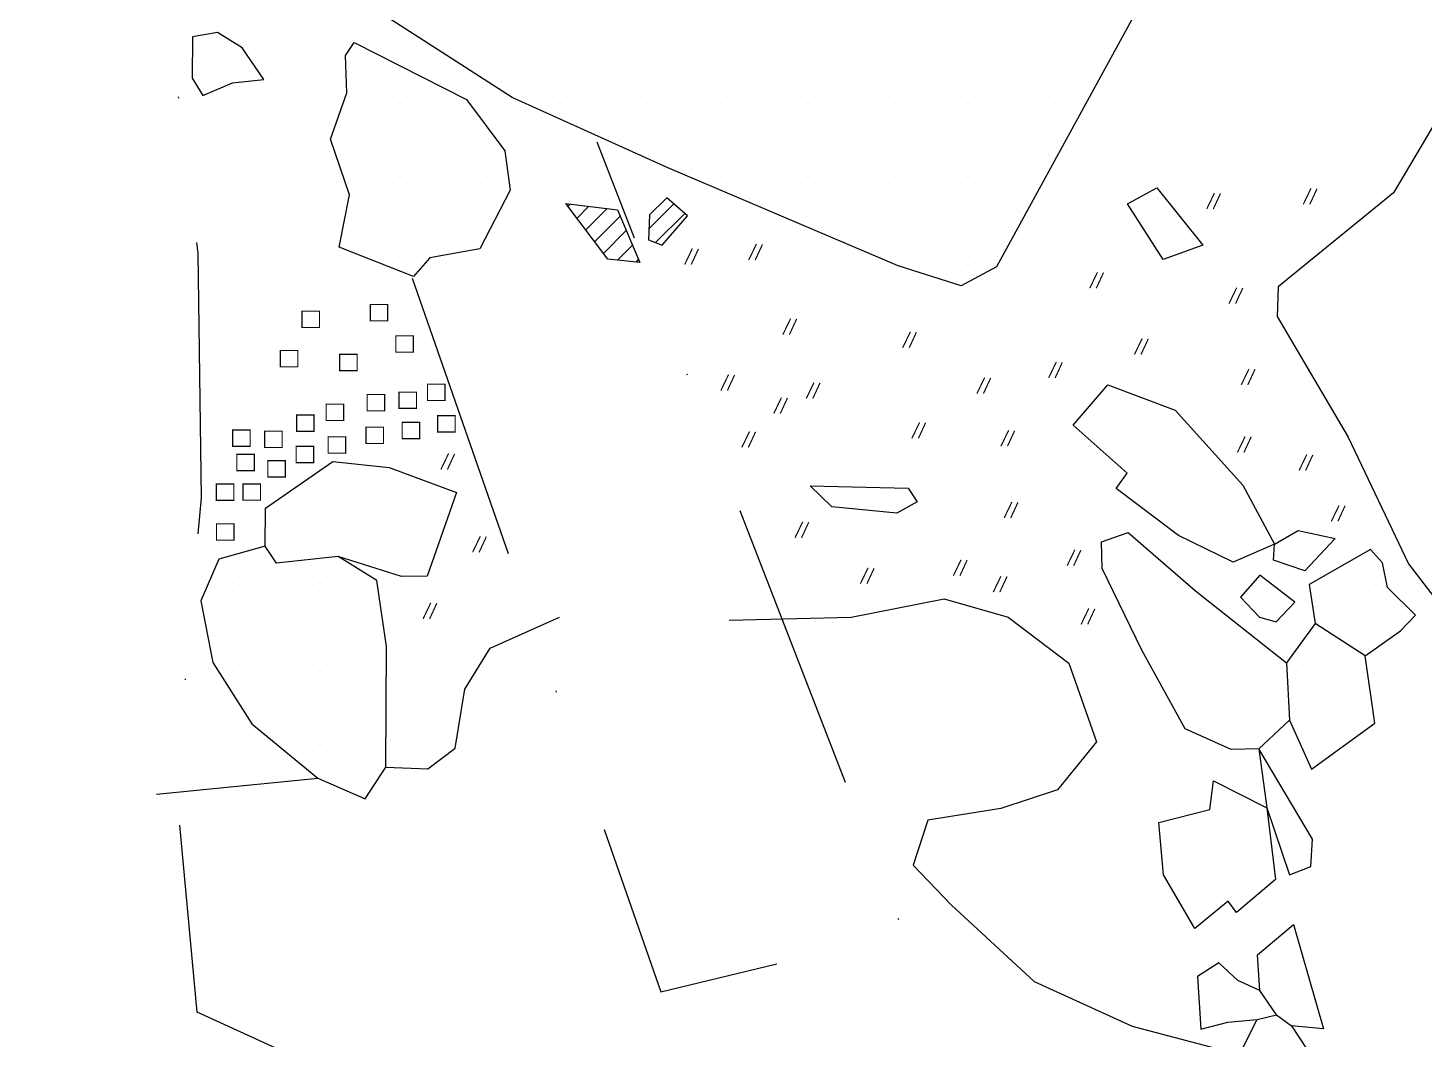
# Model space of a CAD drawing. Header units: metres. Extents: x 374 to 625, y -2083 to -1670.
# Drawn here: x 374.3 to 494.1, y -1977.2 to -1890.4 of the extents above; entities that cross this region are included whole.
import ezdxf

# ---------------------------------------------------------------- set-up
doc = ezdxf.new("R2010")
doc.units = ezdxf.units.M
doc.header["$LTSCALE"] = 25
doc.header["$MEASUREMENT"] = 0
doc.linetypes.add('STRICHPUNKTX2', pattern=[2, 1, -0.5, 0, -0.5])
doc.layers.get('0').update_dxf_attribs({"linetype": 'CONTINUOUS'})
for name, color, linetype in [('BEFUND', 1, 'CONTINUOUS'), ('FEUER', 1, 'CONTINUOUS'), ('GRABUNGSGRENZE', 3, 'STRICHPUNKTX2'), ('STEINE', 4, 'CONTINUOUS'), ('STEINESCHRAFF', 4, 'CONTINUOUS')]:
    doc.layers.add(name, color=color, linetype=linetype)

# ---------------------------------------------------------------- blocks, each defined once
blk = doc.blocks.new('RL')
at = {"layer": 'FEUER', "const_width": 0.1}
blk.add_lwpolyline([(0, -1.4), (0, 0), (1.5, 0), (1.5, -1.4), (0, -1.4)], dxfattribs=at)
blk = doc.blocks.new('HK')
at = {"layer": 'FEUER', "const_width": 0.1}
for points in [[(-0.66, -1.37), (0, 0)], [(0.52, -0.03), (-0.1, -1.37)]]:
    blk.add_lwpolyline(points, dxfattribs=at)
blk = doc.blocks.new('*X4')
at = {"color": 0}
for p, q in [((420.68, -1905.7), (420.88, -1905.5)), ((421.44, -1906.71), (422.46, -1905.69)), ((427.62, -1907.6), (429.74, -1905.48)), ((422.2, -1907.72), (424.03, -1905.89)), ((422.96, -1908.73), (425.15, -1906.54)), ((428.18, -1908.81), (430.68, -1906.31)), ((423.71, -1909.74), (425.67, -1907.78)), ((424.91, -1910.31), (426.2, -1909.02)), ((426.51, -1910.48), (426.72, -1910.27))]:
    blk.add_line(p, q, dxfattribs=at)
blk = doc.blocks.new('*X6')
at = {"color": 0}
for p, q in [((389.375, -1891.25), (389.375, -1891.25)), ((390.625, -1891.25), (390.625, -1891.25)), ((408.125, -1891.25), (408.125, -1891.25)), ((409.375, -1891.25), (409.375, -1891.25)), ((410.625, -1891.25), (410.625, -1891.25)), ((411.875, -1891.25), (411.875, -1891.25)), ((413.125, -1891.25), (413.125, -1891.25)), ((414.375, -1891.25), (414.375, -1891.25)), ((415.625, -1891.25), (415.625, -1891.25)), ((416.875, -1891.25), (416.875, -1891.25)), ((418.125, -1891.25), (418.125, -1891.25)), ((419.375, -1891.25), (419.375, -1891.25)), ((420.625, -1891.25), (420.625, -1891.25)), ((421.875, -1891.25), (421.875, -1891.25)), ((423.125, -1891.25), (423.125, -1891.25)), ((424.375, -1891.25), (424.375, -1891.25)), ((425.625, -1891.25), (425.625, -1891.25)), ((426.875, -1891.25), (426.875, -1891.25)), ((428.125, -1891.25), (428.125, -1891.25)), ((429.375, -1891.25), (429.375, -1891.25)), ((430.625, -1891.25), (430.625, -1891.25)), ((431.875, -1891.25), (431.875, -1891.25)), ((433.125, -1891.25), (433.125, -1891.25)), ((434.375, -1891.25), (434.375, -1891.25)), ((435.625, -1891.25), (435.625, -1891.25)), ((436.875, -1891.25), (436.875, -1891.25)), ((438.125, -1891.25), (438.125, -1891.25)), ((439.375, -1891.25), (439.375, -1891.25)), ((440.625, -1891.25), (440.625, -1891.25)), ((441.875, -1891.25), (441.875, -1891.25)), ((443.125, -1891.25), (443.125, -1891.25)), ((444.375, -1891.25), (444.375, -1891.25)), ((445.625, -1891.25), (445.625, -1891.25)), ((446.875, -1891.25), (446.875, -1891.25)), ((448.125, -1891.25), (448.125, -1891.25)), ((449.375, -1891.25), (449.375, -1891.25)), ((450.625, -1891.25), (450.625, -1891.25)), ((451.875, -1891.25), (451.875, -1891.25)), ((453.125, -1891.25), (453.125, -1891.25)), ((454.375, -1891.25), (454.375, -1891.25)), ((455.625, -1891.25), (455.625, -1891.25)), ((456.875, -1891.25), (456.875, -1891.25)), ((458.125, -1891.25), (458.125, -1891.25)), ((459.375, -1891.25), (459.375, -1891.25)), ((460.625, -1891.25), (460.625, -1891.25)), ((461.875, -1891.25), (461.875, -1891.25)), ((463.125, -1891.25), (463.125, -1891.25)), ((464.375, -1891.25), (464.375, -1891.25)), ((465.625, -1891.25), (465.625, -1891.25)), ((466.875, -1891.25), (466.875, -1891.25)), ((468.125, -1891.25), (468.125, -1891.25)), ((388.75, -1892.5), (388.75, -1892.5)), ((390, -1892.5), (390, -1892.5)), ((391.25, -1892.5), (391.25, -1892.5)), ((392.5, -1892.5), (392.5, -1892.5)), ((402.5, -1892.5), (402.5, -1892.5)), ((403.75, -1892.5), (403.75, -1892.5)), ((410, -1892.5), (410, -1892.5)), ((411.25, -1892.5), (411.25, -1892.5)), ((412.5, -1892.5), (412.5, -1892.5)), ((413.75, -1892.5), (413.75, -1892.5)), ((415, -1892.5), (415, -1892.5)), ((416.25, -1892.5), (416.25, -1892.5)), ((417.5, -1892.5), (417.5, -1892.5)), ((418.75, -1892.5), (418.75, -1892.5)), ((420, -1892.5), (420, -1892.5)), ((421.25, -1892.5), (421.25, -1892.5)), ((422.5, -1892.5), (422.5, -1892.5)), ((423.75, -1892.5), (423.75, -1892.5)), ((425, -1892.5), (425, -1892.5)), ((426.25, -1892.5), (426.25, -1892.5)), ((427.5, -1892.5), (427.5, -1892.5)), ((428.75, -1892.5), (428.75, -1892.5)), ((430, -1892.5), (430, -1892.5)), ((431.25, -1892.5), (431.25, -1892.5)), ((432.5, -1892.5), (432.5, -1892.5)), ((433.75, -1892.5), (433.75, -1892.5)), ((435, -1892.5), (435, -1892.5)), ((436.25, -1892.5), (436.25, -1892.5)), ((437.5, -1892.5), (437.5, -1892.5)), ((438.75, -1892.5), (438.75, -1892.5)), ((440, -1892.5), (440, -1892.5)), ((441.25, -1892.5), (441.25, -1892.5)), ((442.5, -1892.5), (442.5, -1892.5)), ((443.75, -1892.5), (443.75, -1892.5)), ((445, -1892.5), (445, -1892.5)), ((446.25, -1892.5), (446.25, -1892.5)), ((447.5, -1892.5), (447.5, -1892.5)), ((448.75, -1892.5), (448.75, -1892.5)), ((450, -1892.5), (450, -1892.5)), ((451.25, -1892.5), (451.25, -1892.5)), ((452.5, -1892.5), (452.5, -1892.5)), ((453.75, -1892.5), (453.75, -1892.5)), ((455, -1892.5), (455, -1892.5)), ((456.25, -1892.5), (456.25, -1892.5)), ((457.5, -1892.5), (457.5, -1892.5)), ((458.75, -1892.5), (458.75, -1892.5)), ((460, -1892.5), (460, -1892.5)), ((461.25, -1892.5), (461.25, -1892.5)), ((462.5, -1892.5), (462.5, -1892.5)), ((463.75, -1892.5), (463.75, -1892.5)), ((465, -1892.5), (465, -1892.5)), ((466.25, -1892.5), (466.25, -1892.5)), ((389.375, -1893.75), (389.375, -1893.75)), ((390.625, -1893.75), (390.625, -1893.75)), ((391.875, -1893.75), (391.875, -1893.75)), ((393.125, -1893.75), (393.125, -1893.75)), ((401.875, -1893.75), (401.875, -1893.75)), ((403.125, -1893.75), (403.125, -1893.75)), ((404.375, -1893.75), (404.375, -1893.75)), ((405.625, -1893.75), (405.625, -1893.75)), ((411.875, -1893.75), (411.875, -1893.75)), ((413.125, -1893.75), (413.125, -1893.75)), ((414.375, -1893.75), (414.375, -1893.75)), ((415.625, -1893.75), (415.625, -1893.75)), ((416.875, -1893.75), (416.875, -1893.75)), ((418.125, -1893.75), (418.125, -1893.75)), ((419.375, -1893.75), (419.375, -1893.75)), ((420.625, -1893.75), (420.625, -1893.75)), ((421.875, -1893.75), (421.875, -1893.75)), ((423.125, -1893.75), (423.125, -1893.75)), ((424.375, -1893.75), (424.375, -1893.75)), ((425.625, -1893.75), (425.625, -1893.75)), ((426.875, -1893.75), (426.875, -1893.75)), ((428.125, -1893.75), (428.125, -1893.75)), ((429.375, -1893.75), (429.375, -1893.75)), ((430.625, -1893.75), (430.625, -1893.75)), ((431.875, -1893.75), (431.875, -1893.75)), ((433.125, -1893.75), (433.125, -1893.75)), ((434.375, -1893.75), (434.375, -1893.75)), ((435.625, -1893.75), (435.625, -1893.75)), ((436.875, -1893.75), (436.875, -1893.75)), ((438.125, -1893.75), (438.125, -1893.75)), ((439.375, -1893.75), (439.375, -1893.75)), ((440.625, -1893.75), (440.625, -1893.75)), ((441.875, -1893.75), (441.875, -1893.75)), ((443.125, -1893.75), (443.125, -1893.75)), ((444.375, -1893.75), (444.375, -1893.75)), ((445.625, -1893.75), (445.625, -1893.75)), ((446.875, -1893.75), (446.875, -1893.75)), ((448.125, -1893.75), (448.125, -1893.75)), ((449.375, -1893.75), (449.375, -1893.75)), ((450.625, -1893.75), (450.625, -1893.75)), ((451.875, -1893.75), (451.875, -1893.75)), ((453.125, -1893.75), (453.125, -1893.75)), ((454.375, -1893.75), (454.375, -1893.75)), ((455.625, -1893.75), (455.625, -1893.75)), ((456.875, -1893.75), (456.875, -1893.75)), ((458.125, -1893.75), (458.125, -1893.75)), ((459.375, -1893.75), (459.375, -1893.75)), ((460.625, -1893.75), (460.625, -1893.75)), ((461.875, -1893.75), (461.875, -1893.75)), ((463.125, -1893.75), (463.125, -1893.75)), ((464.375, -1893.75), (464.375, -1893.75)), ((465.625, -1893.75), (465.625, -1893.75)), ((388.75, -1895), (388.75, -1895)), ((390, -1895), (390, -1895)), ((391.25, -1895), (391.25, -1895)), ((392.5, -1895), (392.5, -1895)), ((402.5, -1895), (402.5, -1895)), ((403.75, -1895), (403.75, -1895)), ((405, -1895), (405, -1895)), ((406.25, -1895), (406.25, -1895)), ((407.5, -1895), (407.5, -1895)), ((408.75, -1895), (408.75, -1895)), ((415, -1895), (415, -1895)), ((416.25, -1895), (416.25, -1895)), ((417.5, -1895), (417.5, -1895)), ((418.75, -1895), (418.75, -1895)), ((420, -1895), (420, -1895)), ((421.25, -1895), (421.25, -1895)), ((422.5, -1895), (422.5, -1895)), ((423.75, -1895), (423.75, -1895)), ((425, -1895), (425, -1895)), ((426.25, -1895), (426.25, -1895)), ((427.5, -1895), (427.5, -1895)), ((428.75, -1895), (428.75, -1895)), ((430, -1895), (430, -1895)), ((431.25, -1895), (431.25, -1895)), ((432.5, -1895), (432.5, -1895)), ((433.75, -1895), (433.75, -1895)), ((435, -1895), (435, -1895)), ((436.25, -1895), (436.25, -1895)), ((437.5, -1895), (437.5, -1895)), ((438.75, -1895), (438.75, -1895)), ((440, -1895), (440, -1895)), ((441.25, -1895), (441.25, -1895)), ((442.5, -1895), (442.5, -1895)), ((443.75, -1895), (443.75, -1895)), ((445, -1895), (445, -1895)), ((446.25, -1895), (446.25, -1895)), ((447.5, -1895), (447.5, -1895)), ((448.75, -1895), (448.75, -1895)), ((450, -1895), (450, -1895)), ((451.25, -1895), (451.25, -1895)), ((452.5, -1895), (452.5, -1895)), ((453.75, -1895), (453.75, -1895)), ((455, -1895), (455, -1895)), ((456.25, -1895), (456.25, -1895)), ((457.5, -1895), (457.5, -1895)), ((458.75, -1895), (458.75, -1895)), ((460, -1895), (460, -1895)), ((461.25, -1895), (461.25, -1895)), ((462.5, -1895), (462.5, -1895)), ((463.75, -1895), (463.75, -1895)), ((465, -1895), (465, -1895)), ((401.875, -1896.25), (401.875, -1896.25)), ((403.125, -1896.25), (403.125, -1896.25)), ((404.375, -1896.25), (404.375, -1896.25)), ((405.625, -1896.25), (405.625, -1896.25)), ((406.875, -1896.25), (406.875, -1896.25)), ((408.125, -1896.25), (408.125, -1896.25)), ((409.375, -1896.25), (409.375, -1896.25)), ((410.625, -1896.25), (410.625, -1896.25)), ((416.875, -1896.25), (416.875, -1896.25)), ((418.125, -1896.25), (418.125, -1896.25)), ((419.375, -1896.25), (419.375, -1896.25)), ((420.625, -1896.25), (420.625, -1896.25)), ((421.875, -1896.25), (421.875, -1896.25)), ((423.125, -1896.25), (423.125, -1896.25)), ((424.375, -1896.25), (424.375, -1896.25)), ((425.625, -1896.25), (425.625, -1896.25)), ((426.875, -1896.25), (426.875, -1896.25)), ((428.125, -1896.25), (428.125, -1896.25)), ((429.375, -1896.25), (429.375, -1896.25)), ((430.625, -1896.25), (430.625, -1896.25)), ((431.875, -1896.25), (431.875, -1896.25)), ((433.125, -1896.25), (433.125, -1896.25)), ((434.375, -1896.25), (434.375, -1896.25)), ((435.625, -1896.25), (435.625, -1896.25)), ((436.875, -1896.25), (436.875, -1896.25)), ((438.125, -1896.25), (438.125, -1896.25)), ((439.375, -1896.25), (439.375, -1896.25)), ((440.625, -1896.25), (440.625, -1896.25)), ((441.875, -1896.25), (441.875, -1896.25)), ((443.125, -1896.25), (443.125, -1896.25)), ((444.375, -1896.25), (444.375, -1896.25)), ((445.625, -1896.25), (445.625, -1896.25)), ((446.875, -1896.25), (446.875, -1896.25)), ((448.125, -1896.25), (448.125, -1896.25)), ((449.375, -1896.25), (449.375, -1896.25)), ((450.625, -1896.25), (450.625, -1896.25)), ((451.875, -1896.25), (451.875, -1896.25)), ((453.125, -1896.25), (453.125, -1896.25)), ((454.375, -1896.25), (454.375, -1896.25)), ((455.625, -1896.25), (455.625, -1896.25)), ((456.875, -1896.25), (456.875, -1896.25)), ((458.125, -1896.25), (458.125, -1896.25)), ((459.375, -1896.25), (459.375, -1896.25)), ((460.625, -1896.25), (460.625, -1896.25)), ((461.875, -1896.25), (461.875, -1896.25)), ((463.125, -1896.25), (463.125, -1896.25)), ((464.375, -1896.25), (464.375, -1896.25)), ((401.25, -1897.5), (401.25, -1897.5)), ((402.5, -1897.5), (402.5, -1897.5)), ((403.75, -1897.5), (403.75, -1897.5)), ((405, -1897.5), (405, -1897.5)), ((406.25, -1897.5), (406.25, -1897.5)), ((407.5, -1897.5), (407.5, -1897.5)), ((408.75, -1897.5), (408.75, -1897.5)), ((410, -1897.5), (410, -1897.5)), ((411.25, -1897.5), (411.25, -1897.5)), ((412.5, -1897.5), (412.5, -1897.5)), ((418.75, -1897.5), (418.75, -1897.5)), ((420, -1897.5), (420, -1897.5)), ((421.25, -1897.5), (421.25, -1897.5)), ((422.5, -1897.5), (422.5, -1897.5)), ((423.75, -1897.5), (423.75, -1897.5)), ((425, -1897.5), (425, -1897.5)), ((426.25, -1897.5), (426.25, -1897.5)), ((427.5, -1897.5), (427.5, -1897.5)), ((428.75, -1897.5), (428.75, -1897.5)), ((430, -1897.5), (430, -1897.5)), ((431.25, -1897.5), (431.25, -1897.5)), ((432.5, -1897.5), (432.5, -1897.5)), ((433.75, -1897.5), (433.75, -1897.5)), ((435, -1897.5), (435, -1897.5)), ((436.25, -1897.5), (436.25, -1897.5)), ((437.5, -1897.5), (437.5, -1897.5)), ((438.75, -1897.5), (438.75, -1897.5)), ((440, -1897.5), (440, -1897.5)), ((441.25, -1897.5), (441.25, -1897.5)), ((442.5, -1897.5), (442.5, -1897.5)), ((443.75, -1897.5), (443.75, -1897.5)), ((445, -1897.5), (445, -1897.5)), ((446.25, -1897.5), (446.25, -1897.5)), ((447.5, -1897.5), (447.5, -1897.5)), ((448.75, -1897.5), (448.75, -1897.5)), ((450, -1897.5), (450, -1897.5)), ((451.25, -1897.5), (451.25, -1897.5)), ((452.5, -1897.5), (452.5, -1897.5)), ((453.75, -1897.5), (453.75, -1897.5)), ((455, -1897.5), (455, -1897.5)), ((456.25, -1897.5), (456.25, -1897.5)), ((457.5, -1897.5), (457.5, -1897.5)), ((458.75, -1897.5), (458.75, -1897.5)), ((460, -1897.5), (460, -1897.5)), ((461.25, -1897.5), (461.25, -1897.5)), ((462.5, -1897.5), (462.5, -1897.5)), ((463.75, -1897.5), (463.75, -1897.5)), ((401.875, -1898.75), (401.875, -1898.75)), ((403.125, -1898.75), (403.125, -1898.75)), ((404.375, -1898.75), (404.375, -1898.75)), ((405.625, -1898.75), (405.625, -1898.75)), ((406.875, -1898.75), (406.875, -1898.75)), ((408.125, -1898.75), (408.125, -1898.75)), ((409.375, -1898.75), (409.375, -1898.75)), ((410.625, -1898.75), (410.625, -1898.75)), ((411.875, -1898.75), (411.875, -1898.75)), ((413.125, -1898.75), (413.125, -1898.75)), ((421.875, -1898.75), (421.875, -1898.75)), ((423.125, -1898.75), (423.125, -1898.75)), ((424.375, -1898.75), (424.375, -1898.75)), ((425.625, -1898.75), (425.625, -1898.75)), ((426.875, -1898.75), (426.875, -1898.75)), ((428.125, -1898.75), (428.125, -1898.75)), ((429.375, -1898.75), (429.375, -1898.75)), ((430.625, -1898.75), (430.625, -1898.75)), ((431.875, -1898.75), (431.875, -1898.75)), ((433.125, -1898.75), (433.125, -1898.75)), ((434.375, -1898.75), (434.375, -1898.75)), ((435.625, -1898.75), (435.625, -1898.75)), ((436.875, -1898.75), (436.875, -1898.75)), ((438.125, -1898.75), (438.125, -1898.75)), ((439.375, -1898.75), (439.375, -1898.75)), ((440.625, -1898.75), (440.625, -1898.75)), ((441.875, -1898.75), (441.875, -1898.75)), ((443.125, -1898.75), (443.125, -1898.75)), ((444.375, -1898.75), (444.375, -1898.75)), ((445.625, -1898.75), (445.625, -1898.75)), ((446.875, -1898.75), (446.875, -1898.75)), ((448.125, -1898.75), (448.125, -1898.75)), ((449.375, -1898.75), (449.375, -1898.75)), ((450.625, -1898.75), (450.625, -1898.75)), ((451.875, -1898.75), (451.875, -1898.75)), ((453.125, -1898.75), (453.125, -1898.75)), ((454.375, -1898.75), (454.375, -1898.75)), ((455.625, -1898.75), (455.625, -1898.75)), ((456.875, -1898.75), (456.875, -1898.75)), ((458.125, -1898.75), (458.125, -1898.75)), ((459.375, -1898.75), (459.375, -1898.75)), ((460.625, -1898.75), (460.625, -1898.75)), ((461.875, -1898.75), (461.875, -1898.75)), ((463.125, -1898.75), (463.125, -1898.75)), ((401.25, -1900), (401.25, -1900)), ((402.5, -1900), (402.5, -1900)), ((403.75, -1900), (403.75, -1900)), ((405, -1900), (405, -1900)), ((406.25, -1900), (406.25, -1900)), ((407.5, -1900), (407.5, -1900)), ((408.75, -1900), (408.75, -1900)), ((410, -1900), (410, -1900)), ((411.25, -1900), (411.25, -1900)), ((412.5, -1900), (412.5, -1900)), ((413.75, -1900), (413.75, -1900)), ((425, -1900), (425, -1900)), ((426.25, -1900), (426.25, -1900)), ((427.5, -1900), (427.5, -1900)), ((428.75, -1900), (428.75, -1900)), ((430, -1900), (430, -1900)), ((431.25, -1900), (431.25, -1900)), ((432.5, -1900), (432.5, -1900)), ((433.75, -1900), (433.75, -1900)), ((435, -1900), (435, -1900)), ((436.25, -1900), (436.25, -1900)), ((437.5, -1900), (437.5, -1900)), ((438.75, -1900), (438.75, -1900)), ((440, -1900), (440, -1900)), ((441.25, -1900), (441.25, -1900)), ((442.5, -1900), (442.5, -1900)), ((443.75, -1900), (443.75, -1900)), ((445, -1900), (445, -1900)), ((446.25, -1900), (446.25, -1900)), ((447.5, -1900), (447.5, -1900)), ((448.75, -1900), (448.75, -1900)), ((450, -1900), (450, -1900)), ((451.25, -1900), (451.25, -1900)), ((452.5, -1900), (452.5, -1900)), ((453.75, -1900), (453.75, -1900)), ((455, -1900), (455, -1900)), ((456.25, -1900), (456.25, -1900)), ((457.5, -1900), (457.5, -1900)), ((458.75, -1900), (458.75, -1900)), ((460, -1900), (460, -1900)), ((461.25, -1900), (461.25, -1900)), ((462.5, -1900), (462.5, -1900)), ((401.875, -1901.25), (401.875, -1901.25)), ((403.125, -1901.25), (403.125, -1901.25)), ((404.375, -1901.25), (404.375, -1901.25)), ((405.625, -1901.25), (405.625, -1901.25)), ((406.875, -1901.25), (406.875, -1901.25)), ((408.125, -1901.25), (408.125, -1901.25)), ((409.375, -1901.25), (409.375, -1901.25)), ((410.625, -1901.25), (410.625, -1901.25)), ((411.875, -1901.25), (411.875, -1901.25)), ((413.125, -1901.25), (413.125, -1901.25)), ((414.375, -1901.25), (414.375, -1901.25)), ((426.875, -1901.25), (426.875, -1901.25)), ((428.125, -1901.25), (428.125, -1901.25)), ((429.375, -1901.25), (429.375, -1901.25)), ((430.625, -1901.25), (430.625, -1901.25)), ((431.875, -1901.25), (431.875, -1901.25)), ((433.125, -1901.25), (433.125, -1901.25)), ((434.375, -1901.25), (434.375, -1901.25)), ((435.625, -1901.25), (435.625, -1901.25)), ((436.875, -1901.25), (436.875, -1901.25)), ((438.125, -1901.25), (438.125, -1901.25)), ((439.375, -1901.25), (439.375, -1901.25)), ((440.625, -1901.25), (440.625, -1901.25)), ((441.875, -1901.25), (441.875, -1901.25)), ((443.125, -1901.25), (443.125, -1901.25)), ((444.375, -1901.25), (444.375, -1901.25)), ((445.625, -1901.25), (445.625, -1901.25)), ((446.875, -1901.25), (446.875, -1901.25)), ((448.125, -1901.25), (448.125, -1901.25)), ((449.375, -1901.25), (449.375, -1901.25)), ((450.625, -1901.25), (450.625, -1901.25)), ((451.875, -1901.25), (451.875, -1901.25)), ((453.125, -1901.25), (453.125, -1901.25)), ((454.375, -1901.25), (454.375, -1901.25)), ((455.625, -1901.25), (455.625, -1901.25)), ((456.875, -1901.25), (456.875, -1901.25)), ((458.125, -1901.25), (458.125, -1901.25)), ((459.375, -1901.25), (459.375, -1901.25)), ((460.625, -1901.25), (460.625, -1901.25)), ((461.875, -1901.25), (461.875, -1901.25)), ((401.25, -1902.5), (401.25, -1902.5)), ((402.5, -1902.5), (402.5, -1902.5)), ((403.75, -1902.5), (403.75, -1902.5)), ((405, -1902.5), (405, -1902.5)), ((406.25, -1902.5), (406.25, -1902.5)), ((407.5, -1902.5), (407.5, -1902.5)), ((408.75, -1902.5), (408.75, -1902.5)), ((410, -1902.5), (410, -1902.5)), ((411.25, -1902.5), (411.25, -1902.5)), ((412.5, -1902.5), (412.5, -1902.5)), ((413.75, -1902.5), (413.75, -1902.5)), ((415, -1902.5), (415, -1902.5)), ((430, -1902.5), (430, -1902.5)), ((431.25, -1902.5), (431.25, -1902.5)), ((432.5, -1902.5), (432.5, -1902.5)), ((433.75, -1902.5), (433.75, -1902.5)), ((435, -1902.5), (435, -1902.5)), ((436.25, -1902.5), (436.25, -1902.5)), ((437.5, -1902.5), (437.5, -1902.5)), ((438.75, -1902.5), (438.75, -1902.5)), ((440, -1902.5), (440, -1902.5)), ((441.25, -1902.5), (441.25, -1902.5)), ((442.5, -1902.5), (442.5, -1902.5)), ((443.75, -1902.5), (443.75, -1902.5)), ((445, -1902.5), (445, -1902.5)), ((446.25, -1902.5), (446.25, -1902.5)), ((447.5, -1902.5), (447.5, -1902.5)), ((448.75, -1902.5), (448.75, -1902.5)), ((450, -1902.5), (450, -1902.5)), ((451.25, -1902.5), (451.25, -1902.5)), ((452.5, -1902.5), (452.5, -1902.5)), ((453.75, -1902.5), (453.75, -1902.5)), ((455, -1902.5), (455, -1902.5)), ((456.25, -1902.5), (456.25, -1902.5)), ((457.5, -1902.5), (457.5, -1902.5)), ((458.75, -1902.5), (458.75, -1902.5)), ((460, -1902.5), (460, -1902.5)), ((461.25, -1902.5), (461.25, -1902.5)), ((401.875, -1903.75), (401.875, -1903.75)), ((403.125, -1903.75), (403.125, -1903.75)), ((404.375, -1903.75), (404.375, -1903.75)), ((405.625, -1903.75), (405.625, -1903.75)), ((406.875, -1903.75), (406.875, -1903.75)), ((408.125, -1903.75), (408.125, -1903.75)), ((409.375, -1903.75), (409.375, -1903.75)), ((410.625, -1903.75), (410.625, -1903.75)), ((411.875, -1903.75), (411.875, -1903.75)), ((413.125, -1903.75), (413.125, -1903.75)), ((414.375, -1903.75), (414.375, -1903.75)), ((415.625, -1903.75), (415.625, -1903.75)), ((433.125, -1903.75), (433.125, -1903.75)), ((434.375, -1903.75), (434.375, -1903.75)), ((435.625, -1903.75), (435.625, -1903.75)), ((436.875, -1903.75), (436.875, -1903.75)), ((438.125, -1903.75), (438.125, -1903.75)), ((439.375, -1903.75), (439.375, -1903.75)), ((440.625, -1903.75), (440.625, -1903.75)), ((441.875, -1903.75), (441.875, -1903.75)), ((443.125, -1903.75), (443.125, -1903.75)), ((444.375, -1903.75), (444.375, -1903.75)), ((445.625, -1903.75), (445.625, -1903.75)), ((446.875, -1903.75), (446.875, -1903.75)), ((448.125, -1903.75), (448.125, -1903.75)), ((449.375, -1903.75), (449.375, -1903.75)), ((450.625, -1903.75), (450.625, -1903.75)), ((451.875, -1903.75), (451.875, -1903.75)), ((453.125, -1903.75), (453.125, -1903.75)), ((454.375, -1903.75), (454.375, -1903.75)), ((455.625, -1903.75), (455.625, -1903.75)), ((456.875, -1903.75), (456.875, -1903.75)), ((458.125, -1903.75), (458.125, -1903.75)), ((459.375, -1903.75), (459.375, -1903.75)), ((460.625, -1903.75), (460.625, -1903.75)), ((402.5, -1905), (402.5, -1905)), ((403.75, -1905), (403.75, -1905)), ((405, -1905), (405, -1905)), ((406.25, -1905), (406.25, -1905)), ((407.5, -1905), (407.5, -1905)), ((408.75, -1905), (408.75, -1905)), ((410, -1905), (410, -1905)), ((411.25, -1905), (411.25, -1905)), ((412.5, -1905), (412.5, -1905)), ((413.75, -1905), (413.75, -1905)), ((415, -1905), (415, -1905)), ((436.25, -1905), (436.25, -1905)), ((437.5, -1905), (437.5, -1905)), ((438.75, -1905), (438.75, -1905)), ((440, -1905), (440, -1905)), ((441.25, -1905), (441.25, -1905)), ((442.5, -1905), (442.5, -1905)), ((443.75, -1905), (443.75, -1905)), ((445, -1905), (445, -1905)), ((446.25, -1905), (446.25, -1905)), ((447.5, -1905), (447.5, -1905)), ((448.75, -1905), (448.75, -1905)), ((450, -1905), (450, -1905)), ((451.25, -1905), (451.25, -1905)), ((452.5, -1905), (452.5, -1905)), ((453.75, -1905), (453.75, -1905)), ((455, -1905), (455, -1905)), ((456.25, -1905), (456.25, -1905)), ((457.5, -1905), (457.5, -1905)), ((458.75, -1905), (458.75, -1905)), ((460, -1905), (460, -1905)), ((401.875, -1906.25), (401.875, -1906.25)), ((403.125, -1906.25), (403.125, -1906.25)), ((404.375, -1906.25), (404.375, -1906.25)), ((405.625, -1906.25), (405.625, -1906.25)), ((406.875, -1906.25), (406.875, -1906.25)), ((408.125, -1906.25), (408.125, -1906.25)), ((409.375, -1906.25), (409.375, -1906.25)), ((410.625, -1906.25), (410.625, -1906.25)), ((411.875, -1906.25), (411.875, -1906.25)), ((413.125, -1906.25), (413.125, -1906.25)), ((414.375, -1906.25), (414.375, -1906.25)), ((421.875, -1906.25), (421.875, -1906.25)), ((423.125, -1906.25), (423.125, -1906.25)), ((424.375, -1906.25), (424.375, -1906.25)), ((439.375, -1906.25), (439.375, -1906.25)), ((440.625, -1906.25), (440.625, -1906.25)), ((441.875, -1906.25), (441.875, -1906.25)), ((443.125, -1906.25), (443.125, -1906.25)), ((444.375, -1906.25), (444.375, -1906.25)), ((445.625, -1906.25), (445.625, -1906.25)), ((446.875, -1906.25), (446.875, -1906.25)), ((448.125, -1906.25), (448.125, -1906.25)), ((449.375, -1906.25), (449.375, -1906.25)), ((450.625, -1906.25), (450.625, -1906.25)), ((451.875, -1906.25), (451.875, -1906.25)), ((453.125, -1906.25), (453.125, -1906.25)), ((454.375, -1906.25), (454.375, -1906.25)), ((455.625, -1906.25), (455.625, -1906.25)), ((456.875, -1906.25), (456.875, -1906.25)), ((458.125, -1906.25), (458.125, -1906.25)), ((459.375, -1906.25), (459.375, -1906.25)), ((402.5, -1907.5), (402.5, -1907.5)), ((403.75, -1907.5), (403.75, -1907.5)), ((405, -1907.5), (405, -1907.5)), ((406.25, -1907.5), (406.25, -1907.5)), ((407.5, -1907.5), (407.5, -1907.5)), ((408.75, -1907.5), (408.75, -1907.5)), ((410, -1907.5), (410, -1907.5)), ((411.25, -1907.5), (411.25, -1907.5)), ((412.5, -1907.5), (412.5, -1907.5)), ((413.75, -1907.5), (413.75, -1907.5)), ((422.5, -1907.5), (422.5, -1907.5)), ((423.75, -1907.5), (423.75, -1907.5)), ((425, -1907.5), (425, -1907.5)), ((441.25, -1907.5), (441.25, -1907.5)), ((442.5, -1907.5), (442.5, -1907.5)), ((443.75, -1907.5), (443.75, -1907.5)), ((445, -1907.5), (445, -1907.5)), ((446.25, -1907.5), (446.25, -1907.5)), ((447.5, -1907.5), (447.5, -1907.5)), ((448.75, -1907.5), (448.75, -1907.5)), ((450, -1907.5), (450, -1907.5)), ((451.25, -1907.5), (451.25, -1907.5)), ((452.5, -1907.5), (452.5, -1907.5)), ((453.75, -1907.5), (453.75, -1907.5)), ((455, -1907.5), (455, -1907.5)), ((456.25, -1907.5), (456.25, -1907.5)), ((457.5, -1907.5), (457.5, -1907.5)), ((458.75, -1907.5), (458.75, -1907.5)), ((401.875, -1908.75), (401.875, -1908.75)), ((403.125, -1908.75), (403.125, -1908.75)), ((404.375, -1908.75), (404.375, -1908.75)), ((405.625, -1908.75), (405.625, -1908.75)), ((406.875, -1908.75), (406.875, -1908.75)), ((408.125, -1908.75), (408.125, -1908.75)), ((409.375, -1908.75), (409.375, -1908.75)), ((410.625, -1908.75), (410.625, -1908.75)), ((411.875, -1908.75), (411.875, -1908.75)), ((413.125, -1908.75), (413.125, -1908.75)), ((423.125, -1908.75), (423.125, -1908.75)), ((424.375, -1908.75), (424.375, -1908.75)), ((425.625, -1908.75), (425.625, -1908.75)), ((444.375, -1908.75), (444.375, -1908.75)), ((445.625, -1908.75), (445.625, -1908.75)), ((446.875, -1908.75), (446.875, -1908.75)), ((448.125, -1908.75), (448.125, -1908.75)), ((449.375, -1908.75), (449.375, -1908.75)), ((450.625, -1908.75), (450.625, -1908.75)), ((451.875, -1908.75), (451.875, -1908.75)), ((453.125, -1908.75), (453.125, -1908.75)), ((454.375, -1908.75), (454.375, -1908.75)), ((455.625, -1908.75), (455.625, -1908.75)), ((456.875, -1908.75), (456.875, -1908.75)), ((458.125, -1908.75), (458.125, -1908.75)), ((403.75, -1910), (403.75, -1910)), ((405, -1910), (405, -1910)), ((406.25, -1910), (406.25, -1910)), ((407.5, -1910), (407.5, -1910)), ((408.75, -1910), (408.75, -1910)), ((425, -1910), (425, -1910)), ((426.25, -1910), (426.25, -1910)), ((447.5, -1910), (447.5, -1910)), ((448.75, -1910), (448.75, -1910)), ((450, -1910), (450, -1910)), ((451.25, -1910), (451.25, -1910)), ((452.5, -1910), (452.5, -1910)), ((453.75, -1910), (453.75, -1910)), ((455, -1910), (455, -1910)), ((456.25, -1910), (456.25, -1910)), ((457.5, -1910), (457.5, -1910)), ((406.875, -1911.25), (406.875, -1911.25)), ((450.625, -1911.25), (450.625, -1911.25)), ((451.875, -1911.25), (451.875, -1911.25)), ((453.125, -1911.25), (453.125, -1911.25)), ((454.375, -1911.25), (454.375, -1911.25)), ((455.625, -1911.25), (455.625, -1911.25))]:
    blk.add_line(p, q, dxfattribs=at)
blk = doc.blocks.new('*X7')
at = {"color": 0}
for p, q in [((470, -1905), (470, -1905)), ((471.25, -1905), (471.25, -1905)), ((469.375, -1906.25), (469.375, -1906.25)), ((470.625, -1906.25), (470.625, -1906.25)), ((471.875, -1906.25), (471.875, -1906.25)), ((470, -1907.5), (470, -1907.5)), ((471.25, -1907.5), (471.25, -1907.5)), ((472.5, -1907.5), (472.5, -1907.5)), ((473.75, -1907.5), (473.75, -1907.5)), ((471.875, -1908.75), (471.875, -1908.75)), ((473.125, -1908.75), (473.125, -1908.75)), ((474.375, -1908.75), (474.375, -1908.75)), ((390.625, -1936.25), (390.625, -1936.25)), ((391.875, -1936.25), (391.875, -1936.25)), ((393.125, -1936.25), (393.125, -1936.25)), ((394.375, -1936.25), (394.375, -1936.25)), ((396.875, -1936.25), (396.875, -1936.25)), ((398.125, -1936.25), (398.125, -1936.25)), ((399.375, -1936.25), (399.375, -1936.25)), ((400.625, -1936.25), (400.625, -1936.25)), ((488.125, -1936.25), (488.125, -1936.25)), ((489.375, -1936.25), (489.375, -1936.25)), ((391.25, -1937.5), (391.25, -1937.5)), ((392.5, -1937.5), (392.5, -1937.5)), ((393.75, -1937.5), (393.75, -1937.5)), ((395, -1937.5), (395, -1937.5)), ((396.25, -1937.5), (396.25, -1937.5)), ((397.5, -1937.5), (397.5, -1937.5)), ((398.75, -1937.5), (398.75, -1937.5)), ((400, -1937.5), (400, -1937.5)), ((401.25, -1937.5), (401.25, -1937.5)), ((402.5, -1937.5), (402.5, -1937.5)), ((403.75, -1937.5), (403.75, -1937.5)), ((486.25, -1937.5), (486.25, -1937.5)), ((487.5, -1937.5), (487.5, -1937.5)), ((488.75, -1937.5), (488.75, -1937.5)), ((490, -1937.5), (490, -1937.5)), ((390.625, -1938.75), (390.625, -1938.75)), ((391.875, -1938.75), (391.875, -1938.75)), ((393.125, -1938.75), (393.125, -1938.75)), ((394.375, -1938.75), (394.375, -1938.75)), ((395.625, -1938.75), (395.625, -1938.75)), ((396.875, -1938.75), (396.875, -1938.75)), ((398.125, -1938.75), (398.125, -1938.75)), ((399.375, -1938.75), (399.375, -1938.75)), ((400.625, -1938.75), (400.625, -1938.75)), ((401.875, -1938.75), (401.875, -1938.75)), ((403.125, -1938.75), (403.125, -1938.75)), ((404.375, -1938.75), (404.375, -1938.75)), ((484.375, -1938.75), (484.375, -1938.75)), ((485.625, -1938.75), (485.625, -1938.75)), ((486.875, -1938.75), (486.875, -1938.75)), ((488.125, -1938.75), (488.125, -1938.75)), ((489.375, -1938.75), (489.375, -1938.75)), ((490.625, -1938.75), (490.625, -1938.75)), ((390, -1940), (390, -1940)), ((391.25, -1940), (391.25, -1940)), ((392.5, -1940), (392.5, -1940)), ((393.75, -1940), (393.75, -1940)), ((395, -1940), (395, -1940)), ((396.25, -1940), (396.25, -1940)), ((397.5, -1940), (397.5, -1940)), ((398.75, -1940), (398.75, -1940)), ((400, -1940), (400, -1940)), ((401.25, -1940), (401.25, -1940)), ((402.5, -1940), (402.5, -1940)), ((403.75, -1940), (403.75, -1940)), ((485, -1940), (485, -1940)), ((486.25, -1940), (486.25, -1940)), ((487.5, -1940), (487.5, -1940)), ((488.75, -1940), (488.75, -1940)), ((490, -1940), (490, -1940)), ((491.25, -1940), (491.25, -1940)), ((492.5, -1940), (492.5, -1940)), ((390.625, -1941.25), (390.625, -1941.25)), ((391.875, -1941.25), (391.875, -1941.25)), ((393.125, -1941.25), (393.125, -1941.25)), ((394.375, -1941.25), (394.375, -1941.25)), ((395.625, -1941.25), (395.625, -1941.25)), ((396.875, -1941.25), (396.875, -1941.25)), ((398.125, -1941.25), (398.125, -1941.25)), ((399.375, -1941.25), (399.375, -1941.25)), ((400.625, -1941.25), (400.625, -1941.25)), ((401.875, -1941.25), (401.875, -1941.25)), ((403.125, -1941.25), (403.125, -1941.25)), ((404.375, -1941.25), (404.375, -1941.25)), ((485.625, -1941.25), (485.625, -1941.25)), ((486.875, -1941.25), (486.875, -1941.25)), ((488.125, -1941.25), (488.125, -1941.25)), ((489.375, -1941.25), (489.375, -1941.25)), ((490.625, -1941.25), (490.625, -1941.25)), ((491.875, -1941.25), (491.875, -1941.25)), ((390, -1942.5), (390, -1942.5)), ((391.25, -1942.5), (391.25, -1942.5)), ((392.5, -1942.5), (392.5, -1942.5)), ((393.75, -1942.5), (393.75, -1942.5)), ((395, -1942.5), (395, -1942.5)), ((396.25, -1942.5), (396.25, -1942.5)), ((397.5, -1942.5), (397.5, -1942.5)), ((398.75, -1942.5), (398.75, -1942.5)), ((400, -1942.5), (400, -1942.5)), ((401.25, -1942.5), (401.25, -1942.5)), ((402.5, -1942.5), (402.5, -1942.5)), ((403.75, -1942.5), (403.75, -1942.5)), ((485, -1942.5), (485, -1942.5)), ((486.25, -1942.5), (486.25, -1942.5)), ((487.5, -1942.5), (487.5, -1942.5)), ((488.75, -1942.5), (488.75, -1942.5)), ((490, -1942.5), (490, -1942.5)), ((491.25, -1942.5), (491.25, -1942.5)), ((390.625, -1943.75), (390.625, -1943.75)), ((391.875, -1943.75), (391.875, -1943.75)), ((393.125, -1943.75), (393.125, -1943.75)), ((394.375, -1943.75), (394.375, -1943.75)), ((395.625, -1943.75), (395.625, -1943.75)), ((396.875, -1943.75), (396.875, -1943.75)), ((398.125, -1943.75), (398.125, -1943.75)), ((399.375, -1943.75), (399.375, -1943.75)), ((400.625, -1943.75), (400.625, -1943.75)), ((401.875, -1943.75), (401.875, -1943.75)), ((403.125, -1943.75), (403.125, -1943.75)), ((404.375, -1943.75), (404.375, -1943.75)), ((483.125, -1943.75), (483.125, -1943.75)), ((484.375, -1943.75), (484.375, -1943.75)), ((485.625, -1943.75), (485.625, -1943.75)), ((486.875, -1943.75), (486.875, -1943.75)), ((488.125, -1943.75), (488.125, -1943.75)), ((489.375, -1943.75), (489.375, -1943.75)), ((391.25, -1945), (391.25, -1945)), ((392.5, -1945), (392.5, -1945)), ((393.75, -1945), (393.75, -1945)), ((395, -1945), (395, -1945)), ((396.25, -1945), (396.25, -1945)), ((397.5, -1945), (397.5, -1945)), ((398.75, -1945), (398.75, -1945)), ((400, -1945), (400, -1945)), ((401.25, -1945), (401.25, -1945)), ((402.5, -1945), (402.5, -1945)), ((403.75, -1945), (403.75, -1945)), ((405, -1945), (405, -1945)), ((482.5, -1945), (482.5, -1945)), ((483.75, -1945), (483.75, -1945)), ((485, -1945), (485, -1945)), ((486.25, -1945), (486.25, -1945)), ((487.5, -1945), (487.5, -1945)), ((488.75, -1945), (488.75, -1945)), ((391.875, -1946.25), (391.875, -1946.25)), ((393.125, -1946.25), (393.125, -1946.25)), ((394.375, -1946.25), (394.375, -1946.25)), ((395.625, -1946.25), (395.625, -1946.25)), ((396.875, -1946.25), (396.875, -1946.25)), ((398.125, -1946.25), (398.125, -1946.25)), ((399.375, -1946.25), (399.375, -1946.25)), ((400.625, -1946.25), (400.625, -1946.25)), ((401.875, -1946.25), (401.875, -1946.25)), ((403.125, -1946.25), (403.125, -1946.25)), ((404.375, -1946.25), (404.375, -1946.25)), ((483.125, -1946.25), (483.125, -1946.25)), ((484.375, -1946.25), (484.375, -1946.25)), ((485.625, -1946.25), (485.625, -1946.25)), ((486.875, -1946.25), (486.875, -1946.25)), ((488.125, -1946.25), (488.125, -1946.25)), ((392.5, -1947.5), (392.5, -1947.5)), ((393.75, -1947.5), (393.75, -1947.5)), ((395, -1947.5), (395, -1947.5)), ((396.25, -1947.5), (396.25, -1947.5)), ((397.5, -1947.5), (397.5, -1947.5)), ((398.75, -1947.5), (398.75, -1947.5)), ((400, -1947.5), (400, -1947.5)), ((401.25, -1947.5), (401.25, -1947.5)), ((402.5, -1947.5), (402.5, -1947.5)), ((403.75, -1947.5), (403.75, -1947.5)), ((405, -1947.5), (405, -1947.5)), ((482.5, -1947.5), (482.5, -1947.5)), ((483.75, -1947.5), (483.75, -1947.5)), ((485, -1947.5), (485, -1947.5)), ((486.25, -1947.5), (486.25, -1947.5)), ((487.5, -1947.5), (487.5, -1947.5)), ((488.75, -1947.5), (488.75, -1947.5)), ((393.125, -1948.75), (393.125, -1948.75)), ((394.375, -1948.75), (394.375, -1948.75)), ((395.625, -1948.75), (395.625, -1948.75)), ((396.875, -1948.75), (396.875, -1948.75)), ((398.125, -1948.75), (398.125, -1948.75)), ((399.375, -1948.75), (399.375, -1948.75)), ((400.625, -1948.75), (400.625, -1948.75)), ((401.875, -1948.75), (401.875, -1948.75)), ((403.125, -1948.75), (403.125, -1948.75)), ((404.375, -1948.75), (404.375, -1948.75)), ((483.125, -1948.75), (483.125, -1948.75)), ((484.375, -1948.75), (484.375, -1948.75)), ((485.625, -1948.75), (485.625, -1948.75)), ((486.875, -1948.75), (486.875, -1948.75)), ((488.125, -1948.75), (488.125, -1948.75)), ((489.375, -1948.75), (489.375, -1948.75)), ((393.75, -1950), (393.75, -1950)), ((395, -1950), (395, -1950)), ((396.25, -1950), (396.25, -1950)), ((397.5, -1950), (397.5, -1950)), ((398.75, -1950), (398.75, -1950)), ((400, -1950), (400, -1950)), ((401.25, -1950), (401.25, -1950)), ((402.5, -1950), (402.5, -1950)), ((403.75, -1950), (403.75, -1950)), ((405, -1950), (405, -1950)), ((483.75, -1950), (483.75, -1950)), ((485, -1950), (485, -1950)), ((486.25, -1950), (486.25, -1950)), ((487.5, -1950), (487.5, -1950)), ((488.75, -1950), (488.75, -1950)), ((395.625, -1951.25), (395.625, -1951.25)), ((396.875, -1951.25), (396.875, -1951.25)), ((398.125, -1951.25), (398.125, -1951.25)), ((399.375, -1951.25), (399.375, -1951.25)), ((400.625, -1951.25), (400.625, -1951.25)), ((401.875, -1951.25), (401.875, -1951.25)), ((403.125, -1951.25), (403.125, -1951.25)), ((404.375, -1951.25), (404.375, -1951.25)), ((484.375, -1951.25), (484.375, -1951.25)), ((485.625, -1951.25), (485.625, -1951.25)), ((486.875, -1951.25), (486.875, -1951.25)), ((488.125, -1951.25), (488.125, -1951.25)), ((397.5, -1952.5), (397.5, -1952.5)), ((398.75, -1952.5), (398.75, -1952.5)), ((400, -1952.5), (400, -1952.5)), ((401.25, -1952.5), (401.25, -1952.5)), ((402.5, -1952.5), (402.5, -1952.5)), ((403.75, -1952.5), (403.75, -1952.5)), ((405, -1952.5), (405, -1952.5)), ((485, -1952.5), (485, -1952.5)), ((486.25, -1952.5), (486.25, -1952.5)), ((398.125, -1953.75), (398.125, -1953.75)), ((399.375, -1953.75), (399.375, -1953.75)), ((400.625, -1953.75), (400.625, -1953.75)), ((401.875, -1953.75), (401.875, -1953.75)), ((403.125, -1953.75), (403.125, -1953.75)), ((404.375, -1953.75), (404.375, -1953.75)), ((484.375, -1953.75), (484.375, -1953.75)), ((400, -1955), (400, -1955)), ((401.25, -1955), (401.25, -1955)), ((402.5, -1955), (402.5, -1955)), ((403.75, -1955), (403.75, -1955)), ((403.125, -1956.25), (403.125, -1956.25))]:
    blk.add_line(p, q, dxfattribs=at)

msp = doc.modelspace()

# ---------------------------------------------------------------- linework, layer by layer
at = {"layer": 'BEFUND'}
for points in [[(434.48, -1941.2), (444.96, -1940.95), (452.93, -1939.39), (458.43, -1940.94), (463.64, -1944.89), (466, -1951.64), (462.67, -1955.77), (457.79, -1957.37), (451.54, -1958.36), (450.28, -1962.23), (453.55, -1965.63), (460.65, -1972.21), (469.06, -1976.04), (478.27, -1978.49)], [(405.04, -1953.83), (408.65, -1953.97), (410.98, -1952.18), (411.82, -1947.14), (414, -1943.62), (419.93, -1940.95)], [(385.37, -1956.15), (399.19, -1954.77)]]:
    msp.add_lwpolyline(points, dxfattribs=at)
at = {"layer": 'GRABUNGSGRENZE', "flags": 128}
for points in [[(624.77, -2082.63), (388.85, -1974.85), (387.04, -1955.38), (389.22, -1930.71), (388.93, -1909.71), (387.25, -1896.29), (378.52, -1876.09), (375.34, -1859.06), (374.41, -1832.72), (374.33, -1824.54), (399.31, -1815.38), (401.13, -1800.42), (382.08, -1781.02), (384.3, -1766.82), (384.38, -1737.02), (394.13, -1733.57), (394.04, -1724.52), (387.27, -1723.58), (391.26, -1669.66), (422.49, -1670.34), (423.36, -1849.75), (496.94, -1894.6), (535.88, -1928.56), (625.45, -1954.93)], [(407.3, -1911.87), (428.62, -1973.11), (449.5, -1968.09), (423.17, -1900.2)]]:
    msp.add_lwpolyline(points, dxfattribs=at)
at = {"layer": 'STEINE'}
for points in [[(429.18, -1902.37), (415.88, -1896.37), (396.35, -1883.79), (392.68, -1881.31), (395.34, -1874.49), (395.98, -1867.93), (399.5, -1860.13), (404.99, -1847.24), (406.9, -1842.81), (425.6, -1851.47), (437.27, -1856.97), (477.3, -1869.77), (469.7, -1888.46), (457.44, -1910.89), (454.39, -1912.53), (449, -1910.82), (429.18, -1902.37)], [(389.33, -1896.18), (391.87, -1895.1), (394.56, -1894.83), (392.72, -1892.1), (390.58, -1890.78), (388.45, -1891.15), (388.41, -1894.71), (389.33, -1896.18)], [(401.03, -1909.2), (401.93, -1904.72), (400.28, -1899.95), (401.69, -1895.97), (401.57, -1892.77), (402.33, -1891.65), (411.96, -1896.54), (415.24, -1900.95), (415.71, -1904.3), (413.09, -1909.35), (408.82, -1910.13), (407.4, -1911.71), (401.03, -1909.2)], [(496.23, -1896.54), (491.49, -1904.54), (481.6, -1912.62), (481.51, -1915.16)], [(471.73, -1910.27), (468.66, -1905.5), (471.19, -1904.12), (475.13, -1909.03), (471.73, -1910.27)], [(426.82, -1910.51), (424.08, -1910.22), (420.49, -1905.45), (424.92, -1905.99), (426.82, -1910.51)], [(428.75, -1909.03), (430.92, -1906.53), (429.14, -1904.96), (427.67, -1906.44), (427.58, -1908.58), (428.75, -1909.03)], [(481.51, -1915.16), (487.61, -1925.51), (492.79, -1936.37), (499.85, -1945.6)], [(481.29, -1934.69), (477.74, -1936.23), (473.05, -1933.96), (467.69, -1929.92), (468.65, -1928.59), (464.01, -1924.49), (466.99, -1921.02), (472.75, -1923.18), (478.57, -1929.62), (481.29, -1934.69)], [(394.68, -1934.86), (390.72, -1935.99), (389.16, -1939.56), (390.2, -1944.84), (393.53, -1950.12), (399.19, -1954.77), (403.27, -1956.54), (405.04, -1953.83), (405.1, -1943.46), (404.26, -1937.82), (400.94, -1935.75), (395.66, -1936.33), (394.68, -1934.86), (394.72, -1931.6), (400.5, -1927.61), (405.33, -1928.1), (411.09, -1930.26), (408.58, -1937.44), (406.39, -1937.45), (400.94, -1935.75)], [(441.45, -1929.67), (449.84, -1929.89), (450.61, -1931.06), (448.88, -1932.03), (443.29, -1931.5), (441.45, -1929.67)], [(479.94, -1952.24), (477.55, -1952.3), (473.63, -1950.54), (469.89, -1943.79), (466.5, -1936.79), (466.44, -1934.5), (468.72, -1933.68), (474.49, -1938.69), (482.3, -1944.86), (482.58, -1949.79), (479.94, -1952.24)], [(483.89, -1936.97), (481.19, -1936.06), (481.29, -1934.69), (483.32, -1933.51), (486.48, -1934.21), (483.89, -1936.97)], [(489.06, -1944.27), (492.1, -1942.12), (493.37, -1940.79), (490.97, -1938.41), (490.55, -1936.28), (489.53, -1935.16), (484.25, -1938.14), (484.78, -1941.49)], [(483.04, -1939.67), (480.03, -1937.34), (478.36, -1939.23), (479.99, -1940.95), (481.42, -1941.35), (483.04, -1939.67)], [(482.58, -1949.79), (484.47, -1954), (489.9, -1950.06), (489.06, -1944.27), (484.78, -1941.49), (482.3, -1944.86)], [(479.94, -1952.24), (480.62, -1957.32), (482.58, -1963.06), (484.41, -1962.34), (484.55, -1960), (479.94, -1952.24)], [(477.3, -1965.32), (474.46, -1967.67), (471.75, -1963.06), (471.37, -1958.58), (475.74, -1957.45), (476.04, -1955), (480.62, -1957.32), (481.36, -1963.47), (478.02, -1966.29), (477.3, -1965.32)], [(481.46, -1975.07), (480.03, -1972.99), (479.81, -1969.94), (482.9, -1967.33), (485.49, -1976.27), (482.74, -1976.03)], [(480.03, -1972.99), (478.14, -1972.13), (476.51, -1970.62), (474.68, -1971.79), (474.96, -1976.32), (477.29, -1975.7), (479.79, -1975.48)], [(482.89, -1987.98), (478.27, -1978.49), (479.79, -1975.48), (481.46, -1975.07), (482.74, -1976.03), (489.19, -1985.87), (487.83, -1989.54), (485.34, -1990.21), (483.86, -1989.1)]]:
    msp.add_lwpolyline(points, dxfattribs=at)

# ---------------------------------------------------------------- block references
at = {"layer": 'FEUER'}
for name, p in [('HK', (476.13, -1904.56)), ('HK', (484.41, -1904.16)), ('*X4', (0, 0)), ('HK', (431.34, -1909.32)), ('HK', (436.83, -1908.94)), ('HK', (466.09, -1911.36)), ('HK', (478.04, -1912.68)), ('RL', (403.7, -1914.12)), ('RL', (397.85, -1914.7)), ('HK', (439.76, -1915.34)), ('HK', (450.04, -1916.47)), ('RL', (405.9, -1916.81)), ('HK', (469.93, -1917.04)), ('RL', (395.99, -1918.07)), ('RL', (401.07, -1918.4)), ('HK', (434.44, -1920.14)), ('HK', (462.56, -1919.06)), ('HK', (479.09, -1919.65)), ('RL', (408.61, -1920.96)), ('HK', (441.77, -1920.82)), ('HK', (456.41, -1920.4)), ('RL', (403.43, -1921.85)), ('RL', (406.17, -1921.64)), ('HK', (438.98, -1922.11)), ('RL', (397.38, -1923.61)), ('RL', (399.92, -1922.68)), ('RL', (409.49, -1923.66)), ('RL', (391.9, -1924.9)), ('RL', (394.64, -1924.99)), ('RL', (403.34, -1924.65)), ('RL', (406.44, -1924.23)), ('HK', (450.83, -1924.24)), ('HK', (458.47, -1924.92)), ('RL', (400.09, -1925.48)), ('HK', (436.24, -1925.02)), ('HK', (478.76, -1925.45)), ('RL', (392.26, -1926.98)), ('RL', (397.34, -1926.3)), ('HK', (410.42, -1926.91)), ('HK', (484.05, -1927)), ('RL', (394.91, -1927.53)), ('RL', (390.49, -1929.53)), ('RL', (392.78, -1929.52)), ('HK', (458.75, -1931.07)), ('HK', (486.82, -1931.36)), ('RL', (390.51, -1932.94)), ('HK', (440.8, -1932.78)), ('HK', (413.14, -1934.02)), ('HK', (464.15, -1935.17)), ('HK', (446.41, -1936.72)), ('HK', (454.39, -1936.03)), ('HK', (457.81, -1937.44)), ('HK', (408.89, -1939.73)), ('HK', (465.35, -1940.2))]:
    msp.add_blockref(name, p, dxfattribs=at)
at = {"layer": 'STEINESCHRAFF'}
for name in ['*X6', '*X7']:
    msp.add_blockref(name, (0, 0), dxfattribs=at)

doc.saveas('drawing.dxf')
